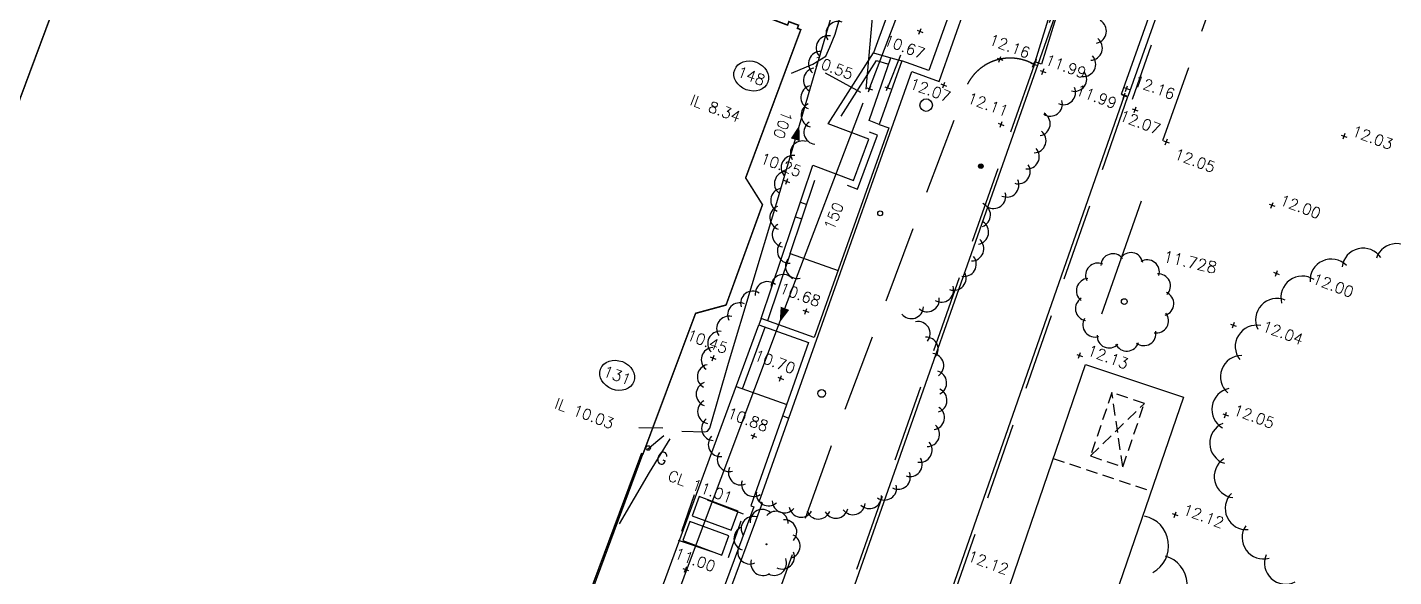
# Model space of a CAD drawing. Header units: millimetres. Extents: x 521005098 to 521837086, y 174609906 to 175681253.
# Drawn here: x 521315732 to 521360693, y 174760120 to 174778175 of the extents above; entities that cross this region are included whole.
import ezdxf
from ezdxf.enums import TextEntityAlignment as Align

# ---------------------------------------------------------------- set-up
doc = ezdxf.new("R2010")
doc.units = ezdxf.units.MM
doc.header["$LTSCALE"] = 200
doc.linetypes.add('layout$0$HIDDEN', pattern=[9.525, 6.35, -3.175])
doc.linetypes.add('layout$0$survey$0$DASHED', pattern=[19.05, 12.7, -6.35])
for name, color, linetype in [('layout$0$ED-CHAMBER', 7, 'layout$0$HIDDEN'), ('layout$0$ED-FOUL', 3, 'Continuous'), ('layout$0$ED-STORM', 3, 'Continuous'), ('layout$0$GTElec-sym', 6, 'Continuous'), ('layout$0$HA-ANN-FEAT-TEXT', 8, 'Continuous'), ('layout$0$survey$0$BUILDING', 8, 'Continuous'), ('layout$0$survey$0$DETAIL', 8, 'Continuous'), ('layout$0$survey$0$LEVEL', 8, 'Continuous'), ('layout$0$survey$0$ROAD', 8, 'Continuous'), ('layout$0$survey$0$SERVICE', 8, 'Continuous'), ('layout$0$survey$0$TEXT_SERVICE', 8, 'Continuous'), ('layout$0$survey$0$VEGETATION', 8, 'Continuous')]:
    doc.layers.add(name, color=color, linetype=linetype)
doc.styles.add('layout$0$ROMANS', font='Romans.shx')
doc.styles.add('layout$0$Standard', font='romans.shx')
doc.styles.add('layout$0$survey$0$ROMANS', font='Romans.shx')

# ---------------------------------------------------------------- blocks, each defined once
blk = doc.blocks.new('layout$0$F')
at = {"layer": 'layout$0$ED-FOUL'}
blk.add_lwpolyline([(0, 0, 0, 0.3, 0), (-0.5, 0, 0.3, 0.3, 0)], format="xyseb", dxfattribs=at)
blk = doc.blocks.new('layout')
at = {"layer": 'layout$0$survey$0$SERVICE', "linetype": 'Continuous'}
h = blk.add_hatch(color=256, dxfattribs=at)
edge = h.paths.add_edge_path()
edge.add_arc((521347107.3, 174773612.4), 75, 0, 360)
at = {"layer": 'layout$0$ED-CHAMBER'}
blk.add_lwpolyline([(521337153.6, 174761324.1), (521338800.4, 174760753.7), (521339295.2, 174762179.2), (521337669.5, 174762806.9), (521337147.9, 174761293.7)], dxfattribs=at)
at = {"layer": 'layout$0$ED-FOUL'}
for points in [[(521337266, 174764896.7), (521338022.5, 174764879.5), (521338108.4, 174764907.4), (521338185, 174764998.4), (521338800.3, 174767137.3), (521340357.6, 174772307), (521342494.9, 174779563.6), (521344320, 174785538.8), (521345182.5, 174788604.2), (521345865.8, 174790810.1)], [(521337266, 174764896.7), (521338022.5, 174764879.5), (521338108.4, 174764907.4), (521338185, 174764998.4), (521338800.3, 174767137.3), (521340357.6, 174772307), (521342494.9, 174779563.6), (521344320, 174785538.8), (521345182.5, 174788604.2), (521345865.8, 174790810.1)], [(521343417.9, 174776115), (521345396.3, 174781282.1), (521348147.7, 174788546.5), (521348753.6, 174790142.4)], [(521343417.9, 174776115), (521345396.3, 174781282.1), (521348147.7, 174788546.5), (521348753.6, 174790142.4)], [(521343831.7, 174782742.1), (521343578.7, 174778977.5), (521343327.3, 174776148.2)], [(521343831.7, 174782742.1), (521343578.7, 174778977.5), (521343327.3, 174776148.2)], [(521341981.8, 174776684.1), (521343149.2, 174776045.7)], [(521341981.8, 174776684.1), (521343149.2, 174776045.7)], [(521330023.7, 174740282.4), (521331483.6, 174744432.9), (521334344.4, 174752025.2), (521337484.7, 174760499.6), (521340747.9, 174769161.7), (521343232.2, 174775696.2)], [(521330023.7, 174740282.4), (521331483.6, 174744432.9), (521334344.4, 174752025.2), (521337484.7, 174760499.6), (521340747.9, 174769161.7), (521343232.2, 174775696.2)], [(521335855.3, 174765018.3), (521336649, 174765014.4)], [(521335855.3, 174765018.3), (521336649, 174765014.4)]]:
    blk.add_lwpolyline(points, dxfattribs=at)
at = {"layer": 'layout$0$ED-FOUL', "linetype": 'Continuous'}
for centre in [(521339554.5, 174776578.1), (521339554.5, 174776578.1), (521335143.3, 174766735.6), (521335143.3, 174766735.6)]:
    blk.add_ellipse(centre, major_axis=(546.6, -203.5), ratio=0.8266745, dxfattribs=at)
at = {"layer": 'layout$0$ED-STORM'}
for points in [[(521340877.1, 174776666.6), (521341579.9, 174776961), (521342002.5, 174777228.3), (521342136.3, 174777520.1), (521342309.6, 174777949), (521343294.4, 174781348.4), (521344700.6, 174786075.7), (521345152.8, 174787695.3)], [(521336141.5, 174764307.6), (521336673.7, 174764756.5)], [(521335213.4, 174761861.3), (521336209.2, 174763547.1), (521336884.4, 174764652.3)]]:
    blk.add_lwpolyline(points, dxfattribs=at)
at = {"layer": 'layout$0$GTElec-sym', "color": 3, "linetype": 'layout$0$HIDDEN', "ltscale": 0.3}
for p, q in [((521351779.8, 174763725.2), (521351421.7, 174766175.5)), ((521351779.8, 174763725.2), (521351421.7, 174766175.5)), ((521350713.6, 174764086.7), (521352488, 174765814.1)), ((521350713.6, 174764086.7), (521352488, 174765814.1)), ((521349487.4, 174764005.3), (521352716.4, 174762929)), ((521349487.4, 174764005.3), (521352716.4, 174762929))]:
    blk.add_line(p, q, dxfattribs=at)
blk.add_lwpolyline([(521351779.8, 174763725.2), (521352488, 174765814.1), (521351421.7, 174766175.5), (521350713.6, 174764086.7)], close=True, dxfattribs=at)
blk.add_lwpolyline([(521351779.8, 174763725.2), (521352488, 174765814.1), (521351421.7, 174766175.5), (521350713.6, 174764086.7)], close=True, dxfattribs=at)
at = {"layer": 'layout$0$survey$0$BUILDING', "linetype": 'Continuous', "const_width": 50, "flags": 128}
blk.add_lwpolyline([(521314158.1, 174772247.7), (521317287.3, 174780651.5), (521316425.2, 174780972.5), (521318989.9, 174787860.5), (521315972.3, 174788984.1), (521319401.3, 174798283.3), (521343888.9, 174789239.4), (521340447.7, 174779974.5), (521338764.3, 174780601.3), (521338802.7, 174780704.4), (521338118.5, 174780959.1), (521337553.2, 174779441), (521340748.9, 174778251), (521340790.8, 174778363.5), (521341109.4, 174778244.9), (521341071, 174778141.8), (521341183.5, 174778099.9), (521339368.9, 174773226.8), (521339923.6, 174772347), (521338724.8, 174769048.4), (521337721.5, 174768774.7), (521335988.3, 174764145.3), (521335941.4, 174764162.7), (521334189.7, 174759458.3)], dxfattribs=at)
at = {"layer": 'layout$0$survey$0$BUILDING', "linetype": 'Continuous', "flags": 128}
blk.add_lwpolyline([(521348073, 174759867.4), (521350553, 174767093), (521353782.1, 174766016.7), (521351281.7, 174758772)], close=True, dxfattribs=at)
at = {"layer": 'layout$0$survey$0$DETAIL', "linetype": 'Continuous', "flags": 128}
for points in [[(521349080.4, 174791565.4), (521348709.8, 174791718.4), (521348625.8, 174791515), (521348535, 174791294.8), (521348745.6, 174791207.9), (521344810.6, 174780749.4), (521346586.9, 174780088.1), (521345402.1, 174776752.2), (521344506.9, 174777070.1), (521343767.3, 174774987.6), (521344078.3, 174774877.1), (521341628.5, 174767979.2), (521339875.7, 174768601.7), (521339802.1, 174768394.4), (521341441.8, 174767812.1), (521339537.5, 174762450.2), (521339641.1, 174762413.4), (521337448.4, 174756505.8)], [(521337656.2, 174756433.6), (521339922.1, 174762547.1), (521339818.4, 174762583.9), (521341649.1, 174767738.5), (521344838.5, 174776718.9), (521345733.7, 174776401), (521347090.5, 174780221.2), (521345122.7, 174780954), (521349033, 174791347)], [(521355474, 174785838.9), (521351942.3, 174775906.8), (521351736.1, 174775983.6), (521355249.6, 174785864.5)], [(521350672.4, 174782032.9), (521349104.9, 174776963.4), (521348898.4, 174777040.3), (521351111, 174784195.8)], [(521344810.6, 174780749.4), (521343576.7, 174777337.4)], [(521339875.7, 174768601.7), (521341581, 174773641), (521342921.1, 174773142), (521343427.1, 174774500.8), (521342086.9, 174774999.8), (521343576.7, 174777337.4), (521344148.9, 174777173)], [(521343767.3, 174774987.6), (521343429.9, 174775113.2), (521344148.9, 174777173), (521344506.9, 174777070.1)], [(521341169.1, 174772423.9), (521341377.5, 174772353.4)], [(521351093.5, 174768754.6), (521352392.5, 174772472)], [(521341008.9, 174771950.3), (521341217.2, 174771879.8)], [(521338278.2, 174758741.3), (521336509.8, 174759468), (521339802.1, 174768394.4)], [(521339054.6, 174766367.9), (521340718.9, 174765776.8)], [(521340587.8, 174765407.7), (521340794, 174765330.9)]]:
    blk.add_lwpolyline(points, dxfattribs=at)
at = {"layer": 'layout$0$survey$0$DETAIL', "linetype": 'layout$0$survey$0$DASHED', "flags": 128}
for points in [[(521356475, 174788376.2), (521352086.6, 174775800)], [(521353092.4, 174774460.3), (521356805.2, 174784831.1)], [(521340833.4, 174770745.6), (521341716.7, 174773355.7), (521343050.5, 174772859), (521343710, 174774630.2), (521342418.7, 174775111.1), (521343673.9, 174777080.6), (521344076.3, 174776965)], [(521340833.4, 174770745.6), (521340084.1, 174768531.2)], [(521340833.4, 174770745.6), (521342411.8, 174770185)], [(521339260.8, 174766291.1), (521340008.3, 174768317.6)]]:
    blk.add_lwpolyline(points, dxfattribs=at)
blk.add_lwpolyline([(521348844.4, 174776962.4, 0.4886776), (521346550.2, 174776001.3), (521342147.1, 174764324.2), (521339731.8, 174757586.8)], format="xyb", dxfattribs=at)
at = {"layer": 'layout$0$survey$0$DETAIL', "flags": 128}
for points in [[(521347640.7, 174777163.3), (521347828.1, 174777093.5)], [(521347699.5, 174777034.7), (521347769.3, 174777222.1)]]:
    blk.add_lwpolyline(points, dxfattribs=at)
at = {"layer": 'layout$0$survey$0$LEVEL', "flags": 128}
for points in [[(521345011.5, 174778079), (521345198.9, 174778009.2)], [(521345070.3, 174777950.4), (521345140.1, 174778137.8)], [(521348750.7, 174776997.3), (521348938.1, 174776927.5)], [(521348809.5, 174776868.7), (521348879.3, 174777056.1)], [(521349060.8, 174776759), (521349248.2, 174776689.2)], [(521349119.6, 174776630.4), (521349189.4, 174776817.8)], [(521343355.4, 174776189.1), (521343542.8, 174776119.3)], [(521343414.2, 174776060.5), (521343484, 174776247.9)], [(521343944.6, 174776224), (521344132, 174776154.2)], [(521344003.4, 174776095.4), (521344073.2, 174776282.8)], [(521345794.7, 174776314.3), (521345982.1, 174776244.5)], [(521345853.5, 174776185.7), (521345923.3, 174776373.1)], [(521351790.6, 174775835.3), (521351860.4, 174776022.7)], [(521351810.2, 174776197.7), (521351997.7, 174776127.9)], [(521351869.1, 174776069.1), (521351938.9, 174776256.6)], [(521351731.8, 174775963.9), (521351919.2, 174775894.1)], [(521352150.4, 174775372.2), (521352220.1, 174775559.7)], [(521347738.6, 174774895.1), (521347808.3, 174775082.6)], [(521352091.5, 174775500.8), (521352279, 174775431)], [(521347679.7, 174775023.7), (521347867.2, 174774954)], [(521358967.6, 174774636.3), (521359155, 174774566.5)], [(521359026.4, 174774507.7), (521359096.2, 174774695.1)], [(521353116.7, 174774447.6), (521353304.1, 174774377.8)], [(521353175.5, 174774319), (521353245.3, 174774506.4)], [(521340628, 174773149.7), (521340815.5, 174773079.9)], [(521340686.9, 174773021.1), (521340756.6, 174773208.5)], [(521356653.9, 174772233.9), (521356723.7, 174772421.4)], [(521356595.1, 174772362.6), (521356782.6, 174772292.8)], [(521356801.3, 174769995.3), (521356871.1, 174770182.7)], [(521356742.5, 174770123.9), (521356929.9, 174770054.1)], [(521341255.8, 174768880.7), (521341443.2, 174768810.9)], [(521341314.6, 174768752.1), (521341384.4, 174768939.5)], [(521355325.9, 174768424), (521355513.3, 174768354.2)], [(521355384.7, 174768295.4), (521355454.5, 174768482.8)], [(521350321.9, 174767296.5), (521350391.7, 174767484)], [(521338205.3, 174767340.3), (521338392.7, 174767270.5)], [(521338264.1, 174767211.7), (521338333.9, 174767399.1)], [(521350263.1, 174767425.1), (521350450.5, 174767355.4)], [(521340425.1, 174766675.1), (521340612.5, 174766605.4)], [(521340483.9, 174766546.5), (521340553.7, 174766734)], [(521355068.1, 174765470.6), (521355255.5, 174765400.8)], [(521355126.9, 174765342), (521355196.7, 174765529.4)], [(521339539.3, 174764777), (521339726.7, 174764707.2)], [(521339598.1, 174764648.4), (521339667.9, 174764835.8)], [(521353406.2, 174762194.6), (521353593.6, 174762124.8)], [(521353465, 174762066), (521353534.8, 174762253.4)], [(521337303, 174760393.4), (521337490.4, 174760323.7)], [(521337361.8, 174760264.8), (521337431.6, 174760452.3)]]:
    blk.add_lwpolyline(points, dxfattribs=at)
at = {"layer": 'layout$0$survey$0$LEVEL', "linetype": 'Continuous', "flags": 128}
blk.add_lwpolyline([(521344469.8, 174777256.1), (521344038.3, 174776189.1)], dxfattribs=at)
at = {"layer": 'layout$0$survey$0$ROAD', "linetype": 'layout$0$survey$0$DASHED', "flags": 128}
for points in [[(521341756.3, 174756775.1), (521349725.2, 174779347.7)], [(521351938.8, 174775889.4), (521344917.3, 174755814.9)]]:
    blk.add_lwpolyline(points, dxfattribs=at)
at = {"layer": 'layout$0$survey$0$ROAD', "linetype": 'Continuous', "flags": 128}
for points in [[(521341869.5, 174756735.3), (521349746.6, 174779120.1)], [(521351825.5, 174775929), (521344804, 174755854.5)]]:
    blk.add_lwpolyline(points, dxfattribs=at)
at = {"layer": 'layout$0$survey$0$SERVICE', "linetype": 'Continuous', "flags": 128}
blk.add_lwpolyline([(521334236.5, 174759440.8), (521335988.3, 174764145.3)], dxfattribs=at)
for points in [[(521337604.9, 174762122.7), (521338888.8, 174761644.6), (521339122.6, 174762272.5), (521337838.7, 174762750.6)], [(521337301.4, 174761307.4), (521338585.2, 174760829.3), (521338819, 174761457.2), (521337535.2, 174761935.3)]]:
    blk.add_lwpolyline(points, close=True, dxfattribs=at)
at = {"layer": 'layout$0$survey$0$SERVICE', "linetype": 'Continuous'}
for centre in [(521347107.3, 174773612.4), (521336160.3, 174764348)]:
    blk.add_circle(centre, 75, dxfattribs=at)
at = {"layer": 'layout$0$survey$0$VEGETATION', "linetype": 'Continuous'}
for centre, radius in [((521345309.3, 174775619.1), 206.9), ((521343794.6, 174772062.7), 79.6), ((521351829, 174769160.9), 95.5), ((521341870.1, 174766141.9), 127.3), ((521340055, 174761184), 15.9)]:
    blk.add_circle(centre, radius, dxfattribs=at)
for centre, radius, start, end in [((521342413, 174777970.2), 400, 71.29636, 210.56809), ((521350841.5, 174778049.3), 400, 281.21847, 60.4902), ((521342087, 174777498.8), 400, 80.10796, 219.37969), ((521350707.2, 174777492.2), 400, 272.40686, 51.67859), ((521341837.1, 174776983), 400, 88.91957, 228.1913), ((521350489.2, 174776962.1), 400, 263.59526, 42.86699), ((521341669.2, 174776435), 400, 97.73117, 237.0029), ((521350192.5, 174776471.7), 400, 254.78366, 34.05539), ((521341587.2, 174775867.7), 400, 106.54277, 245.8145), ((521349824.2, 174776032.6), 400, 245.97205, 25.24378), ((521341593, 174775294.6), 400, 115.35438, 254.62611), ((521349393, 174775655.1), 400, 237.16045, 16.43218), ((521348989.3, 174775008.2), 400, 280.93783, 60.20956), ((521341686.6, 174774729.2), 400, 124.16598, 263.43771), ((521348852.3, 174774451.7), 400, 272.12623, 51.39796), ((521341241.9, 174774042.5), 400, 72.56827, 211.84001), ((521348631.6, 174773922.7), 400, 263.31462, 42.58635), ((521340935.1, 174773565.6), 400, 82.63868, 221.91041), ((521340716.3, 174773042.5), 400, 92.70908, 231.98081), ((521348332.6, 174773433.8), 400, 254.50302, 33.77475), ((521340592.4, 174772489.1), 400, 102.77949, 242.05122), ((521347962.1, 174772996.4), 400, 245.69142, 24.96315), ((521347024.5, 174772008.4), 400, 289.39995, 68.67168), ((521347529, 174772621), 400, 236.87981, 16.15154), ((521340567.2, 174771922.6), 400, 112.84989, 252.12162), ((521340641.4, 174771360.5), 400, 122.92029, 262.19202), ((521346965.3, 174771444.4), 400, 279.32955, 58.60128), ((521340812.8, 174770819.9), 400, 132.9907, 272.26243), ((521346808.3, 174770899.5), 400, 269.25914, 48.53088), ((521360787.1, 174770366.5), 700.3, 22.44109, 161.71282), ((521346558.5, 174770390.5), 400, 259.18874, 38.46047), ((521351455.9, 174770333.4), 400, 38.01801, 177.28974), ((521352043.5, 174770372.5), 400, 10.32571, 149.59744), ((521359688.5, 174770217.9), 700.3, 33.69109, 172.96282), ((521341076.1, 174770317.7), 400, 143.0611, 282.33283), ((521350953.8, 174770025.7), 400, 65.71032, 204.98205), ((521352582, 174770134), 400, 342.6334, 121.90513), ((521358639.9, 174769857.9), 700.3, 44.94109, 184.21282), ((521340083.3, 174769416.6), 400, 48.98175, 188.25348), ((521340606.1, 174769651.7), 400, 40.17015, 179.44188), ((521346223.5, 174769933), 400, 249.11834, 28.39007), ((521350652.2, 174769519.9), 400, 93.40263, 232.67436), ((521352948, 174769672.7), 400, 314.94109, 94.21282), ((521357681.8, 174769300.2), 700.3, 56.19109, 195.46282), ((521339602.8, 174769104.3), 400, 57.79335, 197.06508), ((521345341.6, 174769226.9), 400, 228.97753, 8.24926), ((521345813.7, 174769541.1), 400, 239.04793, 18.31966), ((521350620.1, 174768931.8), 400, 121.09494, 260.36667), ((521353057.6, 174769094.1), 400, 287.24878, 66.52051), ((521356850.9, 174768566.3), 700.3, 67.44109, 206.71282), ((521339175.8, 174768722), 400, 66.60496, 205.87669), ((521344821.9, 174769000), 400, 218.90713, 358.17886), ((521352885.8, 174768530.8), 400, 259.55647, 38.8282), ((521338812.3, 174768278.8), 400, 75.41656, 214.68829), ((521345041.3, 174768106.4), 400, 322.14146, 101.41319), ((521350865.1, 174768396.3), 400, 148.78724, 288.05897), ((521356179.1, 174767684.4), 700.3, 78.69109, 217.96282), ((521338521.1, 174767785.2), 400, 84.22816, 223.49989), ((521345304.8, 174767597.5), 400, 313.32985, 92.60158), ((521351330.8, 174768035.9), 400, 176.47955, 315.75128), ((521352471.9, 174768111.8), 400, 231.86417, 11.1359), ((521338308.9, 174767252.8), 400, 93.03977, 232.3115), ((521345487.2, 174767054.1), 400, 304.51825, 83.78998), ((521351910.7, 174767933.2), 400, 204.17186, 343.44359), ((521338180.7, 174766694.1), 400, 101.85137, 241.1231), ((521355692.3, 174766688.4), 700.3, 89.94109, 229.21282), ((521345584.3, 174766489.3), 400, 295.70665, 74.97838), ((521338139.7, 174766122.5), 400, 110.66297, 249.9347), ((521345593.6, 174765916.2), 400, 286.89504, 66.16677), ((521355409.1, 174765616.5), 700.3, 101.19109, 240.46282), ((521338186.7, 174765551.3), 400, 119.47458, 258.74631), ((521345515.1, 174765348.5), 400, 278.08344, 57.35517), ((521338320.7, 174764994), 400, 128.28618, 267.55791), ((521338538.4, 174764463.8), 400, 137.09778, 276.36951), ((521345350.5, 174764799.5), 400, 269.27184, 48.54357), ((521355340.5, 174764510), 700.3, 112.44109, 251.71282), ((521345103.8, 174764282.1), 400, 260.46023, 39.73196), ((521338834.8, 174763973.3), 400, 145.90939, 285.18112), ((521344780.7, 174763808.7), 400, 251.64863, 30.92036), ((521355489.1, 174763411.4), 700.3, 123.69109, 262.96282), ((521339202.8, 174763533.9), 400, 154.72099, 293.99272), ((521344389, 174763390.4), 400, 242.83703, 22.10876), ((521339633.8, 174763156.1), 400, 163.53259, 302.80433), ((521343937.7, 174763037), 400, 234.02542, 13.29715), ((521340117.6, 174762848.8), 400, 172.3442, 311.61593), ((521340642.7, 174762619.2), 400, 181.1558, 320.42753), ((521342900.7, 174762556.7), 400, 216.40222, 355.67395), ((521343437.7, 174762756.9), 400, 225.21382, 4.48555), ((521355849.1, 174762362.9), 700.3, 134.94109, 274.21282), ((521339621.7, 174761699.7), 400, 74.93009, 214.20182), ((521339918.4, 174761929.3), 400, 46.26369, 185.53542), ((521340368, 174761867.9), 400, 359.40229, 138.67402), ((521341196.9, 174762472.8), 400, 189.9674, 329.23914), ((521341766.9, 174762413), 400, 198.77901, 338.05074), ((521342339.3, 174762441.2), 400, 207.59061, 346.86234), ((521352285.6, 174761134.8), 1000, 298.66842, 77.94015), ((521339383.2, 174761375.6), 400, 111.7477, 251.01943), ((521340651.8, 174761588.2), 400, 316.06887, 95.3406), ((521356406.8, 174761404.7), 700.3, 146.19109, 285.46282), ((521340763.2, 174761123.8), 400, 286.4173, 65.68903), ((521339507, 174760935.3), 400, 154.72099, 293.99272), ((521340316.2, 174760560.7), 400, 242.83703, 22.10876), ((521340578.8, 174760770.6), 400, 243.08388, 22.35561), ((521352901, 174759840.6), 1000, 294.11782, 73.38955), ((521357140.7, 174760573.8), 700.3, 157.44109, 296.71282), ((521339938, 174760557.5), 400, 163.53259, 302.80433)]:
    blk.add_arc(centre, radius, start, end, dxfattribs=at)
at = {"layer": 'layout$0$ED-FOUL', "linetype": 'Continuous'}
for p, xscale, yscale, zscale, rotation in [((521341140.2, 174774964.3), 1000, 1000, 1000, 73.56701911918019), ((521341140.2, 174774964.3), 1000.000000009108, 1000.000000009108, 1000.000000009108, 73.56701911804385), ((521340488, 174768471.8), 1000, 1000, 1000, 249.5769642292904), ((521340488, 174768471.8), 999.9999999868329, 1000, 1000, 249.5769642309352)]:
    blk.add_blockref('layout$0$F', p, dxfattribs=dict(at, xscale=xscale, yscale=yscale, zscale=zscale, rotation=rotation))
at = {"layer": 'layout$0$ED-FOUL', "style": 'layout$0$ROMANS'}
for s, p in [('148', (521339554.5, 174776578.1)), ('148', (521339554.5, 174776578.1)), ('131', (521335143.3, 174766735.6)), ('131', (521335143.3, 174766735.6))]:
    blk.add_text(s, height=360, rotation=339.57696, dxfattribs=at).set_placement(p, align=Align.MIDDLE_CENTER)
at = {"layer": 'layout$0$ED-FOUL', "linetype": 'Continuous', "style": 'layout$0$ROMANS'}
for s, rotation, p in [('IL 8.34', 339.57696, (521337475, 174775539.1)), ('IL 8.34', 339.57696, (521337475, 174775539.1)), ('100', 249.57696, (521340488.6, 174775504.6)), ('100', 249.57697, (521340488.6, 174775504.6)), ('150', 67.80226, (521342361.6, 174771433.3)), ('150', 67.80226, (521342361.6, 174771433.3)), ('IL 10.03', 339.57696, (521333015.9, 174765568)), ('IL 10.03', 339.57696, (521333015.9, 174765568))]:
    blk.add_text(s, height=360, rotation=rotation, dxfattribs=at).set_placement(p, align=Align.BOTTOM_LEFT)
at = {"layer": 'layout$0$HA-ANN-FEAT-TEXT', "color": 7, "style": 'layout$0$Standard'}
blk.add_text('11.728', height=380, rotation=347.004, dxfattribs=at).set_placement((521353080, 174770480, 11728))
at = {"layer": 'layout$0$survey$0$LEVEL', "style": 'layout$0$survey$0$ROMANS'}
for s, p in [('10.67', (521343880.3, 174777609.7)), ('12.16', (521347343, 174777628.2)), ('10.55', (521341523.6, 174776933.9)), ('11.99', (521349190.7, 174776965.6)), ('12.07', (521344728.2, 174776184.6)), ('12.16', (521352112.9, 174776271.8)), ('12.11', (521346631.2, 174775711.5)), ('11.99', (521350195.7, 174775969.8)), ('12.07', (521351635.7, 174775126.5)), ('12.03', (521359283.6, 174774625.3)), ('10.25', (521339818.7, 174773730.2)), ('12.05', (521353438.9, 174773868.7)), ('12.00', (521356911.2, 174772351.6)), ('10.68', (521340446.5, 174769461.2)), ('12.00', (521357988.6, 174769766.6)), ('12.04', (521356333.5, 174768208.4)), ('10.45', (521337396, 174767920.7)), ('10.70', (521339615.8, 174767255.6)), ('12.13', (521350579.1, 174767414.2)), ('10.88', (521338730, 174765357.4)), ('12.05', (521355384.1, 174765459.6)), ('CL 11.01', (521336773.8, 174763294.2)), ('12.12', (521353722.2, 174762183.6)), ('11.00', (521336992.4, 174760745.1)), ('12.12', (521346638.7, 174760655))]:
    blk.add_text(s, height=360, rotation=339.57696, dxfattribs=at).set_placement(p)
at = {"layer": 'layout$0$survey$0$TEXT_SERVICE', "style": 'layout$0$survey$0$ROMANS'}
blk.add_text('G', height=400, rotation=339.57696, dxfattribs=at).set_placement((521336619, 174764016.2), align=Align.MIDDLE_CENTER)

msp = doc.modelspace()

# ---------------------------------------------------------------- block references
msp.add_blockref('layout', (0, 0))

doc.saveas('drawing.dxf')
